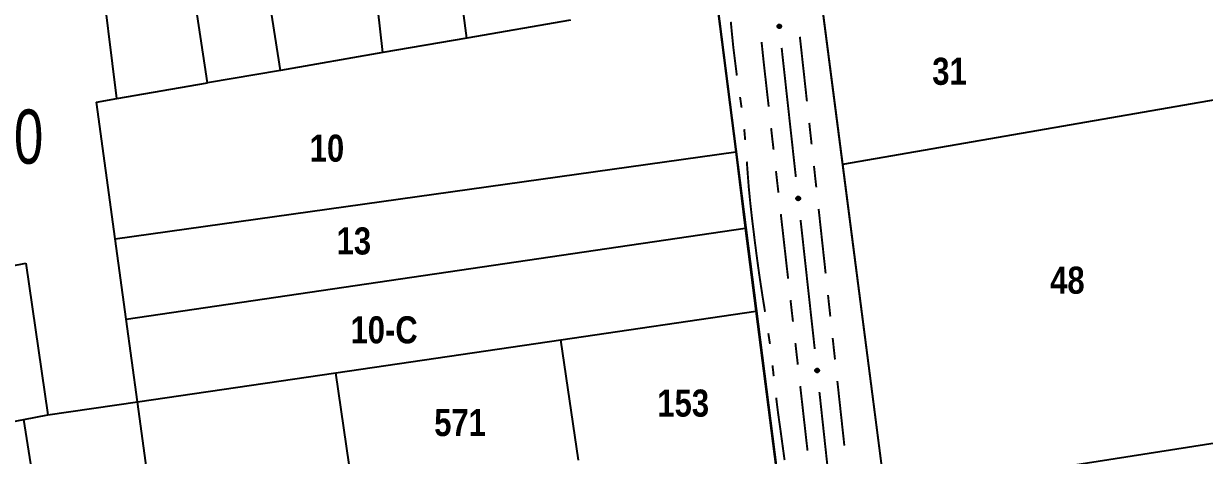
# Model space of a CAD drawing. Extents: x 203591 to 208218, y 4854879 to 4857795.
# Drawn here: x 204731.9 to 204841.1, y 4855493.1 to 4855533 of the extents above; entities that cross this region are included whole.
import ezdxf
from ezdxf.enums import TextEntityAlignment as Align

# ---------------------------------------------------------------- set-up
doc = ezdxf.new("R2010")
doc.units = 0
doc.header["$LTSCALE"] = 1.5
doc.header["$MEASUREMENT"] = 0
doc.linetypes.add('PHANTOMX2', pattern=[5, 2.5, -0.5, 0.5, -0.5, 0.5, -0.5])
for name, color, linetype in [('CD-MALHA-LOTES', 40, 'CONTINUOUS'), ('CD_TXT_QUADRA', 7, 'CONTINUOUS'), ('HD-VALAS-DRENOS', 170, 'CONTINUOUS'), ('RU-QUADRAS', 210, 'CONTINUOUS'), ('SV-EIXO-RUA-N-PAV', 6, 'CONTINUOUS'), ('SV-RUA-NAO-PAV-S-GUIA-C-GUIA', 7, 'PHANTOMX2'), ('Th_NmrPorta', 7, 'CONTINUOUS')]:
    doc.layers.add(name, color=color, linetype=linetype)
doc.styles.add('ARIAL', font='ARIAL.TTF')
doc.styles.get("Standard").update_dxf_attribs({"font": 'swisscbo.ttf'})

msp = doc.modelspace()

# ---------------------------------------------------------------- linework, layer by layer
at = {"layer": 'CD-MALHA-LOTES', "linetype": 'Continuous', "flags": 128}
for points in [[(204772.91, 4855531.68), (204769.65, 4855556.34)], [(204765.14, 4855530.33), (204762.35, 4855555.24)], [(204755.68, 4855528.69), (204751.78, 4855553.65)], [(204748.94, 4855527.53), (204745.15, 4855552.66)], [(204740.56, 4855526.08), (204737.43, 4855551.5)], [(204795.93, 4855535.66), (204797.77, 4855521.17)], [(204807.67, 4855520.01), (204805.76, 4855534.76)], [(204807.67, 4855520.01), (204889.54, 4855534.23)], [(204782.51, 4855533.34), (204772.91, 4855531.68)], [(204772.91, 4855531.68), (204765.14, 4855530.33)], [(204765.14, 4855530.33), (204755.68, 4855528.69)], [(204755.68, 4855528.69), (204748.94, 4855527.53)], [(204740.56, 4855526.08), (204748.94, 4855527.53)], [(204738.7, 4855525.75), (204740.56, 4855526.08)], [(204740.42, 4855513.13), (204738.7, 4855525.75)], [(204740.42, 4855513.13), (204797.77, 4855521.17)], [(204797.77, 4855521.17), (204798.66, 4855514.12)], [(204811.61, 4855489.49), (204807.67, 4855520.01)], [(204741.44, 4855505.7), (204798.66, 4855514.12)], [(204798.66, 4855514.12), (204799.64, 4855506.43)], [(204741.44, 4855505.7), (204740.42, 4855513.13)], [(204669.79, 4855498.67), (204732.14, 4855510.87)], [(204732.14, 4855510.87), (204734.18, 4855496.84)], [(204781.61, 4855503.79), (204799.64, 4855506.43)], [(204799.64, 4855506.43), (204801.64, 4855490.85)], [(204742.48, 4855498.05), (204741.44, 4855505.7)], [(204760.82, 4855500.74), (204781.61, 4855503.79)], [(204783.23, 4855492.65), (204781.61, 4855503.79)], [(204742.48, 4855498.05), (204760.82, 4855500.74)], [(204762.29, 4855490.57), (204760.82, 4855500.74)], [(204734.18, 4855496.84), (204742.48, 4855498.05)], [(204751.39, 4855432.8), (204742.48, 4855498.05)], [(204717.44, 4855493.68), (204731.96, 4855496.42)], [(204731.96, 4855496.42), (204734.18, 4855496.84)], [(204735.02, 4855477.12), (204731.96, 4855496.42)], [(204811.61, 4855489.49), (204846.81, 4855495.02)]]:
    msp.add_lwpolyline(points, dxfattribs=at)
at = {"layer": 'HD-VALAS-DRENOS', "const_width": 0.18, "flags": 128}
for points in [[(204797.407501, 4855532.262325), (204797.318728, 4855533.177998)], [(204797.41543, 4855532.182685), (204797.407501, 4855532.262325)], [(204797.556118, 4855530.769647), (204797.41543, 4855532.182685)], [(204797.628024, 4855530.194146), (204797.556118, 4855530.769647)], [(204797.854268, 4855528.383407), (204797.628024, 4855530.194146)], [(204797.880641, 4855528.210222), (204797.854268, 4855528.383407)], [(204798.314565, 4855525.241812), (204798.174599, 4855526.231969)], [(204798.64845, 4855522.261445), (204798.559831, 4855523.25751)], [(204798.81203, 4855520.066706), (204798.798437, 4855520.267178)], [(204798.872557, 4855519.269934), (204798.81203, 4855520.066706)], [(204798.97565, 4855517.91285), (204798.872557, 4855519.269934)], [(204799.037961, 4855517.276889), (204798.97565, 4855517.91285)], [(204799.121924, 4855516.419951), (204799.037961, 4855517.276889)], [(204799.137427, 4855516.28186), (204799.121924, 4855516.419951)], [(204799.289276, 4855514.929237), (204799.137427, 4855516.28186)], [(204799.366892, 4855514.295089), (204799.289276, 4855514.929237)], [(204799.544053, 4855512.847631), (204799.366892, 4855514.295089)], [(204799.613362, 4855512.310343), (204799.544053, 4855512.847631)], [(204799.73597, 4855511.359876), (204799.613362, 4855512.310343)], [(204799.741631, 4855511.318604), (204799.73597, 4855511.359876)], [(204799.939797, 4855509.873786), (204799.741631, 4855511.318604)], [(204800.020602, 4855509.338192), (204799.939797, 4855509.873786)], [(204800.247194, 4855507.836278), (204800.020602, 4855509.338192)], [(204800.324326, 4855507.361412), (204800.247194, 4855507.836278)], [(204800.484654, 4855506.374348), (204800.324326, 4855507.361412)], [(204800.937152, 4855503.408672), (204800.786381, 4855504.39724)], [(204801.225005, 4855500.971605), (204801.171867, 4855501.422503)], [(204801.283595, 4855500.428776), (204801.225005, 4855500.971605)], [(204801.673432, 4855497.127494), (204801.512824, 4855498.442006)], [(204801.768195, 4855496.458459), (204801.673432, 4855497.127494)], [(204801.883829, 4855495.642075), (204801.768195, 4855496.458459)], [(204801.907588, 4855495.468223), (204801.883829, 4855495.642075)], [(204802.29, 4855492.67), (204801.907588, 4855495.468223)]]:
    msp.add_lwpolyline(points, dxfattribs=at)
at = {"layer": 'RU-QUADRAS', "color": 6, "linetype": 'Continuous'}
msp.add_lwpolyline([(204801.06, 4855571.1), (204822.56, 4855573.23), (204845.19, 4855572.81), (204917.87, 4855573.37), (205036.95, 4855592.31), (205061.23, 4855480.13), (204951.16, 4855463), (204889.11, 4855454.22), (204889.25, 4855453.22), (204872.15, 4855450.8), (204872.45, 4855448.52), (204860.56, 4855447.55), (204860.14, 4855450.22), (204817.43, 4855443.82), (204816.29, 4855448.38), (204811.61, 4855489.49)], close=True, dxfattribs=at)
msp.add_lwpolyline([(204659.07, 4855562.29), (204733.97, 4855579.43), (204787.36, 4855589.02), (204791.6, 4855566.03), (204736.86, 4855557.14), (204737.43, 4855551.5), (204792.87, 4855559.82), (204807.96, 4855441.75), (204791.17, 4855438.37), (204783.87, 4855488.3), (204780.2, 4855487.77, 0.0142833439), (204787.22, 4855438.86), (204678.96, 4855420.38, -0.0119844634), (204672.33, 4855476.88), (204675.86, 4855483.51), (204717.81, 4855491.44), (204717.44, 4855493.68), (204672.05, 4855485.13), (204669.79, 4855498.67), (204667.11, 4855498.11)], format="xyb", close=True, dxfattribs=at)
at = {"layer": 'SV-EIXO-RUA-N-PAV', "flags": 128}
for points in [[(204801.893266, 4855532.912369), (204801.931852, 4855532.882317), (204801.95887, 4855532.848598), (204801.973309, 4855532.813989), (204801.978095, 4855532.780079), (204801.979083, 4855532.744836), (204801.972241, 4855532.709084), (204801.955856, 4855532.671085), (204801.925981, 4855532.632166), (204801.889621, 4855532.606759), (204801.856448, 4855532.590788), (204801.821376, 4855532.583762), (204801.787123, 4855532.583375), (204801.75022, 4855532.591711), (204801.711874, 4855532.608691), (204801.673467, 4855532.639678), (204801.647206, 4855532.672917), (204801.634118, 4855532.706759), (204801.627278, 4855532.742063), (204801.6267, 4855532.778056), (204801.63362, 4855532.813112), (204801.650786, 4855532.85169), (204801.681872, 4855532.889192), (204801.714725, 4855532.915763), (204801.748374, 4855532.929322), (204801.783283, 4855532.935274), (204801.818619, 4855532.936695), (204801.854845, 4855532.931313), (204801.893266, 4855532.912369)], [(204803.642262, 4855517.00825), (204803.680848, 4855516.978198), (204803.707866, 4855516.944479), (204803.722306, 4855516.90987), (204803.727091, 4855516.87596), (204803.72808, 4855516.840717), (204803.721237, 4855516.804965), (204803.704852, 4855516.766966), (204803.674978, 4855516.728047), (204803.638617, 4855516.70264), (204803.605444, 4855516.686668), (204803.570372, 4855516.679642), (204803.536119, 4855516.679256), (204803.499217, 4855516.687592), (204803.460871, 4855516.704572), (204803.422463, 4855516.735559), (204803.396203, 4855516.768798), (204803.383115, 4855516.80264), (204803.376275, 4855516.837944), (204803.375697, 4855516.873936), (204803.382616, 4855516.908993), (204803.399782, 4855516.94757), (204803.430869, 4855516.985073), (204803.463721, 4855517.011644), (204803.497371, 4855517.025203), (204803.532279, 4855517.031155), (204803.567616, 4855517.032576), (204803.603841, 4855517.027194), (204803.642262, 4855517.00825)], [(204805.3894, 4855501.10374), (204805.427936, 4855501.073623), (204805.454896, 4855501.039858), (204805.469277, 4855501.005225), (204805.474005, 4855500.971307), (204805.474934, 4855500.936062), (204805.46803, 4855500.900321), (204805.451582, 4855500.86235), (204805.421641, 4855500.823482), (204805.385237, 4855500.798137), (204805.352037, 4855500.782221), (204805.316953, 4855500.775255), (204805.2827, 4855500.774926), (204805.245812, 4855500.783325), (204805.207494, 4855500.80037), (204805.16914, 4855500.831422), (204805.142935, 4855500.864705), (204805.129905, 4855500.89857), (204805.123125, 4855500.933885), (204805.122608, 4855500.969878), (204805.129586, 4855501.004923), (204805.146818, 4855501.043472), (204805.177968, 4855501.080922), (204805.210865, 4855501.107436), (204805.244538, 4855501.120939), (204805.279456, 4855501.126831), (204805.314795, 4855501.128193), (204805.351011, 4855501.122749), (204805.3894, 4855501.10374)]]:
    msp.add_lwpolyline(points, close=True, dxfattribs=at)
for points in [[(204801.6267, 4855532.778056), (204801.647206, 4855532.672917)], [(204801.631266, 4855532.791339), (204801.659149, 4855532.662622)], [(204801.63362, 4855532.813112), (204801.673467, 4855532.639678)], [(204801.64517, 4855532.827187), (204801.691361, 4855532.631845)], [(204801.650786, 4855532.85169), (204801.711874, 4855532.608691)], [(204801.668269, 4855532.866792), (204801.730206, 4855532.603171)], [(204801.681872, 4855532.889192), (204801.75022, 4855532.591711)], [(204801.69754, 4855532.900211), (204801.767112, 4855532.59213)], [(204801.714725, 4855532.915763), (204801.787123, 4855532.583375)], [(204801.731164, 4855532.919009), (204801.803421, 4855532.586513)], [(204801.748374, 4855532.929322), (204801.821376, 4855532.583762)], [(204801.765684, 4855532.929669), (204801.836122, 4855532.588737)], [(204801.783283, 4855532.935274), (204801.856448, 4855532.590788)], [(204801.802454, 4855532.93234), (204801.874263, 4855532.603913)], [(204801.818619, 4855532.936695), (204801.889621, 4855532.606759)], [(204801.837109, 4855532.929287), (204801.907738, 4855532.624067)], [(204801.854845, 4855532.931313), (204801.925981, 4855532.632166)], [(204801.87236, 4855532.920809), (204801.938664, 4855532.654923)], [(204801.893266, 4855532.912369), (204801.955856, 4855532.671085)], [(204801.913619, 4855532.895146), (204801.962821, 4855532.69739)], [(204801.931852, 4855532.882317), (204801.972241, 4855532.709084)], [(204801.947336, 4855532.863162), (204801.973714, 4855532.735652)], [(204801.95887, 4855532.848598), (204801.979083, 4855532.744836)], [(204803.375697, 4855516.873936), (204803.396203, 4855516.768798)], [(204803.380263, 4855516.88722), (204803.408145, 4855516.758502)], [(204803.382616, 4855516.908993), (204803.422463, 4855516.735559)], [(204803.394166, 4855516.923068), (204803.440358, 4855516.727726)], [(204803.399782, 4855516.94757), (204803.460871, 4855516.704572)], [(204803.417266, 4855516.962672), (204803.479202, 4855516.699052)], [(204803.430869, 4855516.985073), (204803.499217, 4855516.687592)], [(204803.446536, 4855516.996092), (204803.516108, 4855516.68801)], [(204803.463721, 4855517.011644), (204803.536119, 4855516.679256)], [(204803.480161, 4855517.01489), (204803.552417, 4855516.682394)], [(204803.497371, 4855517.025203), (204803.570372, 4855516.679642)], [(204803.51468, 4855517.025549), (204803.585119, 4855516.684617)], [(204803.532279, 4855517.031155), (204803.605444, 4855516.686668)], [(204803.55145, 4855517.02822), (204803.623259, 4855516.699794)], [(204803.567616, 4855517.032576), (204803.638617, 4855516.70264)], [(204803.586105, 4855517.025168), (204803.656734, 4855516.719948)], [(204803.603841, 4855517.027194), (204803.674978, 4855516.728047)], [(204803.621356, 4855517.016689), (204803.68766, 4855516.750804)], [(204803.642262, 4855517.00825), (204803.704852, 4855516.766966)], [(204803.662615, 4855516.991026), (204803.711818, 4855516.79327)], [(204803.680848, 4855516.978198), (204803.721237, 4855516.804965)], [(204803.696333, 4855516.959043), (204803.72271, 4855516.831532)], [(204803.707866, 4855516.944479), (204803.72808, 4855516.840717)], [(204805.122608, 4855500.969878), (204805.142935, 4855500.864705)], [(204805.127196, 4855500.983154), (204805.15486, 4855500.85439)], [(204805.129586, 4855501.004923), (204805.16914, 4855500.831422)], [(204805.14116, 4855501.018979), (204805.18702, 4855500.823559)], [(204805.146818, 4855501.043472), (204805.207494, 4855500.80037)], [(204805.164327, 4855501.058544), (204805.225817, 4855500.794819)], [(204805.177968, 4855501.080922), (204805.245812, 4855500.783325)], [(204805.193654, 4855501.091914), (204805.262704, 4855500.783715)], [(204805.210865, 4855501.107436), (204805.2827, 4855500.774926)], [(204805.22731, 4855501.110655), (204805.299003, 4855500.778037)], [(204805.244538, 4855501.120939), (204805.316953, 4855500.775255)], [(204805.261848, 4855501.121256), (204805.331708, 4855500.780205)], [(204805.279456, 4855501.126831), (204805.352037, 4855500.782221)], [(204805.298623, 4855501.123864), (204805.369875, 4855500.795317)], [(204805.314795, 4855501.128193), (204805.385237, 4855500.798137)], [(204805.333272, 4855501.120753), (204805.403384, 4855500.815414)], [(204805.351011, 4855501.122749), (204805.421641, 4855500.823482)], [(204805.368508, 4855501.112215), (204805.434362, 4855500.846218)], [(204805.3894, 4855501.10374), (204805.451582, 4855500.86235)], [(204805.409724, 4855501.086482), (204805.458591, 4855500.888643)], [(204805.427936, 4855501.073623), (204805.46803, 4855500.900321)], [(204805.443388, 4855501.054441), (204805.469549, 4855500.926887)], [(204805.454896, 4855501.039858), (204805.474934, 4855500.936062)]]:
    msp.add_lwpolyline(points, dxfattribs=at)
at = {"layer": 'SV-EIXO-RUA-N-PAV', "const_width": 0.18, "flags": 128}
for points in [[(204802.018175, 4855530.769502), (204803.329923, 4855518.841412)], [(204803.767172, 4855514.865382), (204805.078919, 4855502.937293)], [(204805.510677, 4855498.960664), (204806.802202, 4855487.030368)]]:
    msp.add_lwpolyline(points, dxfattribs=at)
at = {"layer": 'SV-RUA-NAO-PAV-S-GUIA-C-GUIA', "const_width": 0.18, "flags": 128}
for points in [[(204800.36, 4855529.43), (204800.164211, 4855531.306265)], [(204803.702674, 4855531.791524), (204803.922273, 4855529.803617)], [(204800.372732, 4855529.317169), (204800.36, 4855529.43)], [(204800.821255, 4855525.342395), (204800.372732, 4855529.317169)], [(204803.922273, 4855529.803617), (204804, 4855529.1)], [(204804, 4855529.1), (204804.355972, 4855525.827199)], [(204804.572229, 4855523.838925), (204804.788487, 4855521.850651)], [(204801.269777, 4855521.367621), (204801.045516, 4855523.355008)], [(204801.7183, 4855517.392847), (204801.494039, 4855519.380234)], [(204805.004745, 4855519.862377), (204805.221003, 4855517.874104)], [(204805.437261, 4855515.88583), (204806.086034, 4855509.921009)], [(204802.615345, 4855509.4433), (204801.942561, 4855515.40546)], [(204803.063868, 4855505.468526), (204802.839607, 4855507.455913)], [(204806.302292, 4855507.932735), (204806.51855, 4855505.944461)], [(204806.734807, 4855503.956187), (204806.951065, 4855501.967914)], [(204803.512391, 4855501.493752), (204803.288129, 4855503.481139)], [(204807.167323, 4855499.97964), (204807.816096, 4855494.014819)], [(204804.409436, 4855493.544204), (204803.736652, 4855499.506365)]]:
    msp.add_lwpolyline(points, dxfattribs=at)

# ---------------------------------------------------------------- texts
at = {"layer": 'CD_TXT_QUADRA', "style": 'ARIAL', "width": 0.7}
msp.add_text('318825110', height=5, dxfattribs=at).set_placement((204709.3, 4855520.07))
at = {"layer": 'Th_NmrPorta', "color": 1}
for s, p in [('31', (204815.941549, 4855528.610604)), ('10', (204758.394257, 4855521.499773)), ('13', (204760.884257, 4855512.929773)), ('48', (204826.841549, 4855509.300604)), ('10-C', (204762.171549, 4855504.710604)), ('153', (204790.531549, 4855497.940604)), ('571', (204769.904257, 4855496.139773))]:
    msp.add_text(s, height=2.5, dxfattribs=at).set_placement(p, align=Align.MIDDLE_LEFT)

doc.saveas('drawing.dxf')
